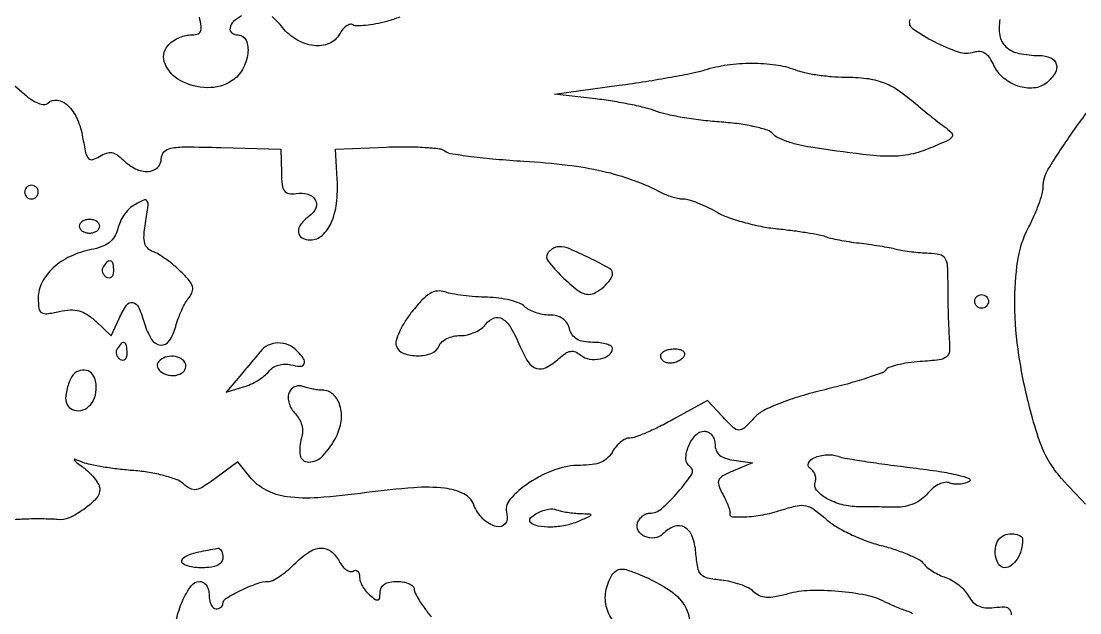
# Model space of a CAD drawing. Extents: x 0 to 5034, y 0 to 2560.
# Drawn here: x 4753.5 to 4908.4, y 1962.4 to 2049 of the extents above; entities that cross this region are included whole.
import ezdxf

# ---------------------------------------------------------------- set-up
doc = ezdxf.new("R2010")
doc.units = 0

msp = doc.modelspace()

# ---------------------------------------------------------------- linework, layer by layer
for points in [[(4785.75, 2049.781028, 0.074238), (4784.570552, 2048.972385, 0.16234), (4784.051779, 2048.022137, 0.283773), (4784.334469, 2047.304312, 0.161908), (4785.25, 2046.999294, -0.304233), (4786.406023, 2046.223201, -0.130876), (4786.655783, 2044.292026, -0.093597), (4785.887643, 2041.960863, -0.122051), (4784.365505, 2040.319919, -0.151849), (4780.742977, 2039.283561, -0.118675), (4776.767374, 2040.336887, -0.168946), (4774.547686, 2042.763837, -0.281829), (4774.930433, 2045.416177, -0.063488), (4775.579565, 2046.022442, -0.044287), (4776.442145, 2046.534752, -0.044529), (4777.374134, 2046.883884, -0.067459), (4778.230853, 2047, 0.058089), (4779.231419, 2047.116638, 0.220024), (4779.714642, 2047.495746, 0.154681), (4779.835129, 2048.217201, 0.026119), (4779.562673, 2049.606315, -0.044972)], [(4808.896366, 2049.611066, -0.024062), (4806.976927, 2048.993787, -0.017607), (4805.368615, 2048.620902, -0.022463), (4803.863398, 2048.396955, -0.021204), (4802.616341, 2048.321569, -0.143868), (4802.0271, 2048.483251, 0.200938), (4801.593248, 2048.551922, 0.093403), (4801.064461, 2048.312039, 0.069823), (4800.521061, 2047.804218, 0.047138), (4800.051428, 2047.096094, -0.17484), (4798.547865, 2045.741789, -0.127498), (4796.299857, 2045.440091, -0.10441), (4793.81523, 2046.286378, -0.088678), (4791.715446, 2048.103082, 0.037836), (4790.212323, 2049.696347, 0.116694)], [(4896.680679, 2049.269696, 0.089841), (4896.654303, 2046.927665, 0.166855), (4897.55261, 2045.27785, 0.134999), (4899.449672, 2044.306665, 0.05124), (4902.434259, 2044, -0.098798), (4904.107072, 2043.6662, -0.232242), (4904.925729, 2042.733715, -0.206809), (4904.735406, 2041.419081, -0.081789), (4903.512986, 2040.010777, -0.15236), (4901.654466, 2039.246106, -0.101595), (4899.350216, 2039.511241, -0.094812), (4897.202519, 2040.701643, -0.112495), (4895.798931, 2042.541952, 0.042409), (4895.18243, 2043.6382, 0.097717), (4894.512223, 2044.29978, 0.125657), (4893.756353, 2044.562152, 0.098171), (4892.889811, 2044.465027, -0.159276), (4890.628822, 2044.484398, -0.037562), (4887.102812, 2045.973315, -0.035313), (4883.969823, 2047.873696, -0.342908), (4883.548171, 2049.264935, -0.198416)], [(4751.440137, 2040.525478), (4753.970069, 2038.332303, 0.032403), (4755.042279, 2037.518159, 0.055117), (4756.042555, 2037.004339, 0.074635), (4756.865901, 2036.824184, 0.21337), (4757.403196, 2037.02276, -0.240342), (4758.791673, 2037.456396, -0.152277), (4760.335046, 2036.669975, -0.095813), (4761.695152, 2034.708407, -0.062044), (4762.490704, 2032.055025, 0.01178), (4762.93226, 2029.770504, 0.12692), (4763.352711, 2028.936551, 0.292512), (4763.960234, 2028.760417, 0.067926), (4764.9767, 2029.217522, -0.052094), (4765.963355, 2029.699196, -0.126697), (4766.763314, 2029.777852, -0.117205), (4767.541177, 2029.460482, -0.04119), (4768.467324, 2028.675533, 0.083465), (4770.236917, 2027.415265, 0.123022), (4772.09494, 2027.024102, 0.182626), (4773.446832, 2027.593423, 0.205559), (4774, 2028.882092, -0.188159), (4774.389324, 2029.880024, -0.161762), (4775.380217, 2030.429241, -0.04861), (4777.518228, 2030.61835, -0.004662), (4782.75, 2030.522876), (4791.5, 2030.281567), (4791.560969, 2026.890784, 0.020835), (4791.67039, 2025.058333, 0.127847), (4791.997136, 2024.17859, 0.208957), (4792.623283, 2023.795665, 0.06955), (4793.722379, 2023.79785, -0.101626), (4795.442733, 2023.691584, -0.197132), (4796.518108, 2022.868088, -0.238367), (4796.59052, 2021.662711, -0.133644), (4795.652775, 2020.488054, 0.06965), (4794.427193, 2019.298581, 0.179989), (4794.062739, 2018.141371, 0.261097), (4794.581121, 2017.317925, 0.125187), (4795.83102, 2017, 0.187554), (4797.537866, 2017.663595, 0.103971), (4798.858677, 2019.505907, 0.074318), (4799.635279, 2022.351371, 0.043508), (4799.745385, 2025.889184), (4799.5, 2030.278369), (4806.958977, 2030.588193, -0.011355), (4809.892496, 2030.643361, -0.015492), (4812.535194, 2030.551129, -0.01228), (4814.700321, 2030.354809, -0.145447), (4815.467533, 2030.026945, 0.135306), (4816.287285, 2029.657177, 0.006483), (4819.29066, 2029.228413, 0.010212), (4822.912816, 2028.834173, 0.007143), (4827.008556, 2028.531748, -0.014477), (4833.422256, 2027.963479, -0.026981), (4838.561575, 2027.07454, -0.031472), (4842.999458, 2025.759171, -0.031487), (4847.236431, 2023.897344, 0.028974), (4848.007883, 2023.553718, 0.021786), (4848.890606, 2023.263595, 0.022195), (4849.747523, 2023.063316, 0.046337), (4850.429271, 2023, -0.076702), (4851.200587, 2022.880977, -0.018201), (4852.429338, 2022.442714, -0.018304), (4853.819855, 2021.829055, -0.017153), (4855.19284, 2021.102855, 0.043555), (4856.852377, 2020.334188, 0.019019), (4859.166388, 2019.596334, 0.018652), (4861.698617, 2018.994507, 0.023662), (4864.075714, 2018.63835, -0.006662), (4866.317619, 2018.380001, -0.007731), (4868.442989, 2018.072865, -0.006984), (4870.231183, 2017.760486, -0.044904), (4871.113309, 2017.510014, 0.033992), (4871.901503, 2017.267535, 0.009513), (4873.162844, 2016.996754, 0.00955), (4874.604786, 2016.744271, 0.009911), (4876.037595, 2016.550502, -0.0066), (4877.509803, 2016.361325, -0.005486), (4879.070419, 2016.122317, -0.005542), (4880.495094, 2015.871857, -0.014907), (4881.5, 2015.652495, 0.021269), (4882.462211, 2015.455242, 0.009864), (4883.725708, 2015.277267, 0.009751), (4885.062233, 2015.142212, 0.013395), (4886.268368, 2015.076511, -0.047418), (4887.884614, 2014.877695, -0.211201), (4888.637178, 2014.325006, -0.119336), (4888.970713, 2013.180272, -0.01139), (4889.038669, 2010.25, 0.004098), (4889.056207, 2008.21166, 0.00327), (4889.107508, 2006.014063, 0.003305), (4889.181775, 2003.979652, 0.00833), (4889.270301, 2002.5, -0.036552), (4889.276339, 2000.695008, -0.212754), (4888.840198, 1999.875321, -0.136305), (4887.809217, 1999.449581, -0.012418), (4885.016428, 1999.181089, 0.017643), (4883.258905, 1998.993572, 0.023749), (4881.687361, 1998.692857, 0.022049), (4880.441766, 1998.333811, 0.174872), (4879.979514, 1997.966853, -0.170146), (4879.447528, 1997.536518, -0.007315), (4877.135841, 1996.748677, -0.011789), (4874.315562, 1995.906288, -0.008057), (4871.075957, 1995.077134, 0.013829), (4867.494501, 1994.116306, 0.021319), (4864.463727, 1993.070079, 0.023765), (4862.116523, 1992.014707, 0.087901), (4860.823915, 1991.04137, -0.016287), (4859.252604, 1989.461226, -0.202356), (4858.47639, 1989.172323, -0.183163), (4857.687146, 1989.51097, -0.012961), (4855.976245, 1991.25), (4853.87458, 1993.5), (4848.936768, 1990.75, -0.011556), (4846.938879, 1989.697059, -0.014053), (4845.019302, 1988.807812, -0.012633), (4843.377843, 1988.151337, -0.08903), (4842.534662, 1988, 0.112134), (4841.895938, 1987.85493, 0.055397), (4841.186084, 1987.4125, 0.050939), (4840.518088, 1986.764995, 0.051993), (4840, 1986, -0.082662), (4839.290665, 1985.079103, -0.087618), (4838.334208, 1984.459664, -0.06889), (4837.033119, 1984.110252, -0.03121), (4835.268567, 1984, 0.087711), (4831.586814, 1983.349132, 0.059623), (4827.782331, 1981.421113, 0.065387), (4824.995606, 1978.983145, 0.263024), (4824.547532, 1976.850239, -0.253179), (4824.276401, 1975.429766, -0.299164), (4822.994835, 1975.026474, -0.127807), (4821.024297, 1976.183009, -0.108569), (4819.719878, 1978.220201, 0.194674), (4818.259172, 1979.827109, 0.084134), (4815.430312, 1980.642433, 0.04739), (4810.924313, 1980.723683, 0.013728), (4804, 1980, -0.014133), (4796.902303, 1979.264002, -0.052376), (4792.409798, 1979.396991, -0.086275), (4789.318034, 1980.37502, -0.103158), (4786.954713, 1982.30217), (4785.17333, 1984.5), (4782.010615, 1982.163837, -0.0152), (4780.142476, 1980.869788, -0.100987), (4779.092939, 1980.457732, -0.165984), (4778.217489, 1980.59555, -0.060781), (4777.17395, 1981.319514, 0.093157), (4776.172929, 1981.922499, 0.024299), (4774.376098, 1982.493706, 0.023832), (4772.228327, 1982.954968, 0.022353), (4770, 1983.221838, -0.010647), (4767.747663, 1983.43825, -0.010958), (4765.528125, 1983.748764, -0.010746), (4763.617963, 1984.101101, -0.044924), (4762.5, 1984.439204, 0.005691), (4761.367373, 1984.881232, 0.616705), (4761.272692, 1984.793992, 0.16153), (4761.432259, 1984.560374, 0.002493), (4762.75, 1983.566339, -0.036902), (4763.610957, 1982.81871, -0.03855), (4764.339062, 1981.962821, -0.041607), (4764.844398, 1981.128659, -0.115892), (4765, 1980.466349, -0.192262), (4764.464518, 1979.125243, -0.047639), (4762.644152, 1977.542092, -0.04821), (4760.500325, 1976.302456, -0.141681), (4758.830434, 1976.056175, 0.025044), (4758.092831, 1976.11901, 0.005579), (4756.82793, 1976.149054, 0.00578), (4755.364515, 1976.150563, 0.005551), (4753.881669, 1976.118483, 0.026325), (4751.687303, 1975.93069, 0.165468)], [(4909.194483, 1978.33341, -0.013509), (4905.704074, 1982.068783, -0.047981), (4903.779183, 1984.716568, -0.051541), (4902.464858, 1987.584456, -0.017312), (4901.137028, 1992, -0.026496), (4899.463707, 2000.067558, -0.034884), (4898.849849, 2007.555872, -0.039701), (4899.28211, 2013.968287, -0.083199), (4900.815105, 2018.710162, 0.015632), (4901.651639, 2020.45331, 0.016652), (4902.358887, 2022.209354, 0.016452), (4902.865211, 2023.754431, 0.070728), (4903.002383, 2024.710162, -0.13783), (4903.753051, 2027.368004, -0.015623), (4907.214579, 2032.646321, -0.017463), (4911.015327, 2037.681312, -0.101209)], [(4883.909444, 1962.283187, 0.075987), (4883.233141, 1962.610852, -0.014526), (4882.45342, 1962.876649, -0.008584), (4881.538221, 1963.236631, -0.008585), (4880.636129, 1963.627729, -0.014556), (4879.896974, 1963.989685, 0.072273), (4877.099696, 1964.979747, 0.028337), (4873.036796, 1965.549083, 0.028529), (4868.86084, 1965.655685, 0.05954), (4865.648977, 1965.168746, -0.020865), (4863.778521, 1964.735372, -0.063295), (4862.47717, 1964.657808, -0.092055), (4861.488176, 1964.910848, -0.088057), (4860.638457, 1965.5044, 0.081219), (4859.886587, 1966.044939, 0.030614), (4858.689555, 1966.55107, 0.029347), (4857.294473, 1966.952439, 0.031577), (4855.89565, 1967.175779, -0.029704), (4853.916616, 1967.484163, -0.155925), (4852.975028, 1968.027453, -0.14173), (4852.475067, 1969.045443, -0.023095), (4852.189635, 1971.25, 0.068979), (4851.660259, 1973.6138, 0.176712), (4850.537141, 1974.926114, 0.221966), (4849.031722, 1975.041149, 0.106605), (4847.367217, 1973.967217, -0.166947), (4846.165272, 1973.379845, -0.134727), (4844.734885, 1973.587447, -0.15872), (4843.762359, 1974.452163, -0.227719), (4843.670131, 1975.582759, -0.068292), (4843.968095, 1976.124592, -0.062797), (4844.408462, 1976.583685, -0.0667), (4844.918263, 1976.894554, -0.103967), (4845.419898, 1977, 0.181377), (4847.154244, 1977.650543, 0.03377), (4849.601804, 1980.097239, 0.033257), (4851.591031, 1982.705423, 0.419882), (4851.35833, 1983.79733, -0.258122), (4850.742084, 1984.925864, -0.095235), (4851.106162, 1986.766287, -0.089653), (4852.154026, 1988.422792, -0.209992), (4853.467776, 1989, -0.124426), (4854.054506, 1988.851695, -0.101731), (4854.551893, 1988.434515, -0.090888), (4854.885026, 1987.808189, -0.07704), (4855, 1987.066422, 0.094617), (4855.170462, 1986.17369, 0.124491), (4855.65385, 1985.503775, 0.098222), (4856.497826, 1985.040273, 0.042879), (4857.75, 1984.759346), (4860.5, 1984.385848), (4857.709758, 1983.202375, 0.022802), (4856.137641, 1982.449259, 0.163425), (4855.568896, 1981.844199, 0.197379), (4855.537826, 1981.081946, 0.035612), (4856.128738, 1979.759451, -0.013515), (4856.580479, 1978.857594, -0.018191), (4856.936899, 1978.016839, -0.015419), (4857.181819, 1977.310443, -0.152544), (4857.181868, 1977, 0.486366), (4857.543982, 1976.473829, 0.032389), (4859.65825, 1976.478246, 0.032004), (4862.328115, 1976.829553, 0.031464), (4864.946923, 1977.51983, -0.0273), (4866.999074, 1978.079046, -0.107964), (4868.299604, 1978.074313, -0.103567), (4869.508235, 1977.527114, -0.024078), (4871.251426, 1976.118394, 0.048099), (4872.714, 1975.048199, 0.022181), (4874.795769, 1973.93454, 0.021729), (4877.105917, 1972.948514, 0.028119), (4879.304503, 1972.259394, -0.017791), (4881.367187, 1971.659346, -0.021004), (4883.2687, 1970.942146, -0.020405), (4884.804149, 1970.212744, -0.11023), (4885.503838, 1969.618771, 0.061839), (4886.047966, 1969.058614, 0.028956), (4886.872921, 1968.471541, 0.028151), (4887.820916, 1967.948326, 0.035188), (4888.7549, 1967.577792, -0.056354), (4889.693524, 1967.158717, -0.03814), (4890.655611, 1966.488081, -0.038337), (4891.496971, 1965.685787, -0.060355), (4892.06973, 1964.869709, 0.070657), (4892.71348, 1963.991365, 0.094137), (4893.522926, 1963.426206, 0.085639), (4894.543838, 1963.164503, 0.049071), (4895.818669, 1963.187433, -0.033367), (4897.387701, 1963.264911, -0.230013), (4898.056451, 1962.925604, -0.166287), (4898.326863, 1962.108368, -0.01623)], [(4776.22524, 1961.464484, -0.050846), (4777.084759, 1964.110057, -0.05068), (4778.357175, 1966.347874, -0.242734), (4779.62132, 1967, -0.143579), (4780.147069, 1966.845849, -0.099538), (4780.595013, 1966.4125, -0.084015), (4780.896837, 1965.764501, -0.067166), (4781, 1965, 0.048028), (4781.073693, 1964.234582, 0.068025), (4781.29375, 1963.5875, 0.088204), (4781.618118, 1963.151477, 0.191087), (4782, 1963, 0.073258), (4782.3827, 1963.056374, 0.087035), (4782.708542, 1963.220313, 0.099402), (4782.927851, 1963.463963, 0.131834), (4783.007802, 1963.75, -0.262501), (4783.452093, 1964.519141, -0.019688), (4785.657785, 1965.70752, -0.026158), (4788.010696, 1966.709289, -0.087776), (4789.65391, 1967, 0.120382), (4790.296869, 1967.157078, 0.027042), (4791.274757, 1967.734375, 0.026541), (4792.359869, 1968.543022, 0.022978), (4793.409091, 1969.5, -0.045547), (4795.528222, 1971.264607, -0.133791), (4797.304171, 1971.887498, -0.186047), (4798.785716, 1971.434781, -0.104112), (4800.01499, 1969.971992, 0.046669), (4800.500252, 1969.238813, 0.0693), (4801.060535, 1968.71215, 0.092842), (4801.604787, 1968.461921, 0.202545), (4802.050173, 1968.531009, -0.133461), (4802.410967, 1968.637975, -0.1904), (4802.720988, 1968.523602, -0.142724), (4802.930143, 1968.188162, -0.068608), (4803, 1967.681462, 0.083858), (4803.108181, 1967.040977, 0.043873), (4803.440625, 1966.301196, 0.042018), (4803.926046, 1965.582466, 0.050059), (4804.5, 1965, 0.020633), (4805.310961, 1964.381629, 0.217533), (4805.71069, 1964.308142, 0.304492), (4805.942264, 1964.565314, 0.035496), (4806, 1965.377555, -0.119747), (4806.168958, 1966.072918, -0.130336), (4806.635221, 1966.587756, -0.098039), (4807.41531, 1966.899516, -0.04622), (4808.5, 1967, -0.042293), (4809.457115, 1966.918896, -0.06191), (4810.265625, 1966.675217, -0.081314), (4810.813763, 1966.317138, -0.210493), (4811, 1965.894356, 0.11856), (4811.144862, 1965.292018, 0.019518), (4811.734375, 1964.24074, 0.020515), (4812.542832, 1963.036206, 0.016842), (4813.5, 1961.817631, -0.040307)], [(4840.322084, 1961.010969, -0.115876), (4839.16542, 1963.083736, -0.110446), (4839.022232, 1965.53857, -0.100998), (4839.922954, 1967.909577, -0.090714), (4840.538106, 1968.576156, -0.158252), (4841.242437, 1968.817932, -0.086988), (4842.255456, 1968.657805, -0.015598), (4844.051179, 1967.978801, -0.047322), (4848.486118, 1965.628776, -0.133044), (4850.793555, 1963.021251, -0.181928), (4851.08198, 1960.145575, -0.104784)]]:
    msp.add_lwpolyline(points, format="xyb")
for points in [[(4866.6849, 2041.922745, 0.038111), (4868.077654, 2041.508201, 0.01638), (4869.986553, 2041.160148, 0.016096), (4872.053246, 2040.920576, 0.020467), (4873.971451, 2040.839411, -0.029558), (4877.150628, 2040.646967, -0.059738), (4879.584508, 2040.05421, -0.059718), (4881.809797, 2038.902703, -0.029519), (4884.335462, 2036.959322, 0.005579), (4885.30971, 2036.132547, 0.003638), (4886.451667, 2035.199106, 0.003658), (4887.578779, 2034.304915, 0.006973), (4888.5, 2033.605458, -0.035225), (4889.60336, 2032.66496, -0.352121), (4889.669601, 2032.103154, -0.147135), (4889.053857, 2031.564344, -0.007096), (4886.528544, 2030.459264, -0.046985), (4883.590903, 2029.536355, -0.054144), (4880.670536, 2029.236498, -0.030341), (4876.611874, 2029.506907, -0.005275), (4869, 2030.562049, -0.022474), (4867.200945, 2030.914074, -0.02548), (4865.516056, 2031.415253, -0.025892), (4864.145426, 2031.981612, -0.112346), (4863.458913, 2032.522571, 0.146324), (4862.687557, 2033.050892, 0.021293), (4860.833254, 2033.558842, 0.02249), (4858.51842, 2033.979639, 0.017224), (4855.958913, 2034.237488, -0.012888), (4853.266046, 2034.485209, -0.011893), (4850.516056, 2034.876371, -0.011981), (4848.083555, 2035.341765, -0.038222), (4846.5, 2035.813296, 0.030756), (4844.942998, 2036.302318, 0.010336), (4842.61875, 2036.827338, 0.010239), (4840.017157, 2037.303461, 0.011543), (4837.5, 2037.651627), (4831.5, 2038.34079), (4841, 2039.638959, 0.004995), (4844.857064, 2040.205332, 0.005453), (4848.590625, 2040.833527, 0.005128), (4851.773063, 2041.438504, 0.026805), (4853.5, 2041.882611, -0.041997), (4856.777609, 2042.620238, -0.033606), (4860.389165, 2042.874297, -0.034493), (4863.856825, 2042.645398, -0.057716)], [(4754, 2024, 0.099038), (4754.076342, 2023.618362, 0.097945), (4754.29375, 2023.29375, 0.097945), (4754.618362, 2023.076342, 0.099038), (4755, 2023, 0.099038), (4755.381638, 2023.076342, 0.097945), (4755.70625, 2023.29375, 0.097945), (4755.923658, 2023.618362, 0.099038), (4756, 2024, 0.099038), (4755.923658, 2024.381638, 0.097945), (4755.70625, 2024.70625, 0.097945), (4755.381638, 2024.923658, 0.099038), (4755, 2025, 0.099038), (4754.618362, 2024.923658, 0.097945), (4754.29375, 2024.70625, 0.097945), (4754.076342, 2024.381638, 0.099038)], [(4769.861614, 2021.982363, 0.074269), (4769.190099, 2021.442839, 0.03929), (4768.527579, 2020.601688, 0.038026), (4767.972134, 2019.614722, 0.047707), (4767.620933, 2018.625811, -0.072945), (4767.151498, 2017.488762, -0.091704), (4766.401301, 2016.633531, -0.078467), (4765.297218, 2016.014181, -0.039753), (4763.759319, 2015.580026, 0.060065), (4760.678909, 2014.574005, 0.075966), (4758.187901, 2012.915886, 0.087627), (4756.566512, 2010.814005, 0.12115), (4756, 2008.510252, 0.030289), (4756.093559, 2006.96723, 0.222516), (4756.475254, 2006.357087, 0.180325), (4757.244411, 2006.187457, 0.019116), (4759.081839, 2006.517975, -0.039972), (4760.704717, 2006.740558, -0.080084), (4761.988576, 2006.607298, -0.081087), (4763.15525, 2006.079178, -0.041848), (4764.41382, 2005.080961), (4766.663963, 2002.967063), (4767.810543, 2005.483531, -0.038766), (4768.90331, 2007.460181, -0.304502), (4769.822626, 2007.845744, -0.248398), (4770.682047, 2007.149362, -0.029148), (4771.543203, 2004.75, 0.065284), (4772.565137, 2002.44113, 0.236385), (4773.887307, 2001.613166, 0.277547), (4775.171399, 2002.22751, 0.080615), (4776.108668, 2004.313933, -0.023175), (4776.484637, 2005.497124, -0.018906), (4776.992119, 2006.725352, -0.019309), (4777.546574, 2007.821644, -0.046501), (4778.059372, 2008.571539, 0.089315), (4778.533257, 2009.409723, 0.161437), (4778.545976, 2010.189938, 0.100743), (4778.055798, 2011.077429, 0.023013), (4776.878757, 2012.337231, 0.019556), (4775.843599, 2013.271513, 0.017509), (4774.700675, 2014.158728, 0.017846), (4773.617969, 2014.882718, 0.051079), (4772.804391, 2015.277368, -0.10448), (4772.012116, 2015.771632, -0.136497), (4771.579744, 2016.503689, -0.083936), (4771.472376, 2017.634056, -0.022028), (4771.685233, 2019.447744, 0.006683), (4772.071797, 2022.049305, 0.191757), (4771.910786, 2022.693919, 0.365446), (4771.421041, 2022.817083, 0.018555)], [(4762, 2019, 0.148195), (4762.115568, 2018.618646, 0.098894), (4762.440625, 2018.29375, 0.082425), (4762.926543, 2018.074694, 0.064853), (4763.5, 2018, 0.064853), (4764.073457, 2018.074694, 0.082425), (4764.559375, 2018.29375, 0.098894), (4764.884432, 2018.618646, 0.148195), (4765, 2019, 0.148195), (4764.884432, 2019.381354, 0.098894), (4764.559375, 2019.70625, 0.082425), (4764.073457, 2019.925306, 0.064853), (4763.5, 2020, 0.064853), (4762.926543, 2019.925306, 0.082425), (4762.440625, 2019.70625, 0.098894), (4762.115568, 2019.381354, 0.148195)], [(4830.501129, 2015.001827, 0.319335), (4830.573375, 2013.885465, 0.027286), (4832.612868, 2011.640073, 0.030853), (4834.948712, 2009.603056, 0.157635), (4836.55, 2009.031601, 0.141357), (4837.522645, 2009.280752, 0.048298), (4838.712648, 2010.145015, 0.048048), (4839.701566, 2011.206308, 0.164995), (4840, 2012.086059, 0.273148), (4839.571199, 2012.812419, 0.010325), (4836.668036, 2014.337041, 0.015934), (4833.754334, 2015.677055, 0.100131), (4832.157888, 2016, 0.082351), (4831.71447, 2015.92647, 0.053447), (4831.242275, 2015.706787, 0.052208), (4830.814189, 2015.383666, 0.066682)], [(4767, 2012.440983, -0.067432), (4766.925389, 2011.890269, -0.140899), (4766.701458, 2011.524436, -0.190788), (4766.36964, 2011.397824, -0.136093), (4765.983688, 2011.510081, -0.090427), (4765.639411, 2011.820631, -0.095498), (4765.434921, 2012.22714, -0.099685), (4765.401101, 2012.665803, -0.108373), (4765.542705, 2013.069098, -0.050477), (4766.13314, 2013.838655, -0.315493), (4766.592818, 2013.933879, -0.25701), (4766.914842, 2013.519563, -0.039415)], [(4810.663911, 2006.481713, 0.026977), (4809.618886, 2005.001014, 0.033838), (4808.823867, 2003.521197, 0.036015), (4808.348987, 2002.233648, 0.163369), (4808.382526, 2001.445537, 0.217217), (4809.455236, 2000.391537, 0.089618), (4811.508612, 2000.03895, 0.089205), (4813.563394, 2000.42698, 0.213092), (4814.638374, 2001.5, -0.125314), (4815.044642, 2002.07424, -0.06412), (4815.788895, 2002.559375, -0.057547), (4816.735313, 2002.88846, -0.054973), (4817.746746, 2003, 0.057555), (4818.80517, 2003.122241, 0.046538), (4819.890522, 2003.485503, 0.048199), (4820.840448, 2004.019733, 0.082888), (4821.488054, 2004.652775, -0.141007), (4822.673358, 2005.571286, -0.243018), (4823.8862, 2005.452409, -0.120309), (4825.142591, 2004.12211, -0.030406), (4826.464125, 2001.431619, 0.042693), (4827.66519, 1999.130846, 0.176526), (4828.889522, 1998.190609, 0.204229), (4830.312051, 1998.32971, 0.058861), (4832.152502, 1999.638012, -0.035569), (4833.113994, 2000.391121, -0.111385), (4833.8744, 2000.687362, -0.140522), (4834.582064, 2000.595147, -0.071102), (4835.354494, 2000.120759, 0.134718), (4836.628217, 1999.544446, 0.091824), (4838.226231, 1999.586095, 0.10653), (4839.524899, 2000.168305, 0.238654), (4840, 2001.106989, 0.265992), (4839.803219, 2001.450718, 0.057705), (4839.15301, 2001.737678, 0.045786), (4838.221337, 2001.935121, 0.02934), (4837.116631, 2002, -0.041839), (4835.762454, 2002.113512, -0.091163), (4834.786478, 2002.468756, -0.111474), (4834.122574, 2003.090898, -0.085218), (4833.710251, 2004, 0.082373), (4833.328447, 2004.854614, 0.096596), (4832.706947, 2005.486486, 0.089581), (4831.853078, 2005.870256, 0.061003), (4830.79362, 2006, -0.045576), (4829.785324, 2006.092098, -0.037059), (4828.735447, 2006.367188, -0.038406), (4827.799928, 2006.770591, -0.075351), (4827.148326, 2007.25, 0.106442), (4826.390001, 2007.738896, 0.029551), (4825.031073, 2008.161459, 0.028417), (4823.397334, 2008.468164, 0.026389), (4821.698326, 2008.597519, -0.013426), (4819.944279, 2008.685425, -0.01231), (4818.145758, 2008.868685, -0.012418), (4816.549321, 2009.111593, -0.038965), (4815.5, 2009.383695, 0.107655), (4814.380877, 2009.51538, 0.111234), (4813.322929, 2009.166064, 0.070069), (4812.16257, 2008.227, 0.020499)], [(4895, 2008, -0.099038), (4894.923658, 2007.618362, -0.097945), (4894.70625, 2007.29375, -0.097945), (4894.381638, 2007.076342, -0.099038), (4894, 2007, -0.099038), (4893.618362, 2007.076342, -0.097945), (4893.29375, 2007.29375, -0.097945), (4893.076342, 2007.618362, -0.099038), (4893, 2008, -0.099038), (4893.076342, 2008.381638, -0.097945), (4893.29375, 2008.70625, -0.097945), (4893.618362, 2008.923658, -0.099038), (4894, 2009, -0.099038), (4894.381638, 2008.923658, -0.097945), (4894.70625, 2008.70625, -0.097945), (4894.923658, 2008.381638, -0.099038)], [(4767.542705, 2001.069098, 0.108373), (4767.401101, 2000.665803, 0.099685), (4767.434921, 2000.22714, 0.095498), (4767.639411, 1999.820631, 0.090427), (4767.983688, 1999.510081, 0.136093), (4768.36964, 1999.397824, 0.190788), (4768.701458, 1999.524436, 0.140899), (4768.925389, 1999.890269, 0.067432), (4769, 2000.440983, 0.039415), (4768.914842, 2001.519563, 0.25701), (4768.592818, 2001.933879, 0.315493), (4768.13314, 2001.838655, 0.050477)], [(4788.5, 2000.671132, -0.004109), (4787.981789, 2000.032753, -0.001338), (4787.20625, 1999.098364, -0.001333), (4786.339046, 1998.064818, -0.001502), (4785.5, 1997.076269), (4783.5, 1994.734199), (4786, 1995.468074, 0.037043), (4787.045453, 1995.861087, 0.028627), (4788.119379, 1996.435111, 0.029344), (4789.064503, 1997.091161, 0.059509), (4789.70427, 1997.729565, -0.082847), (4790.329797, 1998.298315, -0.069146), (4791.14532, 1998.676785, -0.067347), (4792.054724, 1998.825354, -0.070925), (4792.95427, 1998.72221, 0.04949), (4794.346608, 1998.501971, 0.32094), (4794.913518, 1998.859872, 0.259939), (4794.821946, 1999.606322, 0.038697), (4793.8, 2000.8, 0.099746), (4792.532589, 2001.642311, 0.103376), (4791.054217, 2001.913943, 0.106599), (4789.62684, 2001.569619, 0.112481)], [(4847, 2000, 0.142666), (4847.111069, 1999.61866, 0.09965), (4847.423289, 1999.29375, 0.08433), (4847.890182, 1999.074854, 0.067639), (4848.440983, 1999, 0.061875), (4849.038022, 1999.074167, 0.051278), (4849.640225, 1999.29375, 0.053305), (4850.157656, 1999.617164, 0.08825), (4850.5, 2000, 0.202618), (4850.558599, 2000.378123, 0.181468), (4850.33165, 2000.70625, 0.104212), (4849.804599, 2000.928459, 0.047867), (4849.059017, 2001, 0.0466), (4848.270941, 2000.926392, 0.066561), (4847.604836, 2000.70625, 0.086673), (4847.155423, 2000.381985, 0.195654)], [(4773.495635, 1998.992937, 0.297796), (4773.516867, 1998.153619, 0.139875), (4774.392312, 1997.433007, 0.101471), (4775.764834, 1997.142627, 0.140875), (4776.968425, 1997.480485, 0.086192), (4777.331173, 1997.802209, 0.093967), (4777.551012, 1998.218446, 0.100284), (4777.595054, 1998.663497, 0.113563), (4777.457295, 1999.069098, 0.156901), (4776.666002, 1999.743695, 0.10385), (4775.483348, 1999.968366, 0.102435), (4774.296528, 1999.698754, 0.148498)], [(4760.606989, 1996.418213, 0.042697), (4760.057861, 1994.516201, 0.119808), (4760.1167, 1993.140838, 0.189109), (4760.751529, 1992.314436, 0.136324), (4761.883369, 1992, 0.158893), (4763.133972, 1992.407718, 0.11997), (4764.072647, 1993.518327, 0.103661), (4764.483841, 1995.087308, 0.093847), (4764.25391, 1996.75, 0.162042), (4763.560887, 1997.669516, 0.17536), (4762.478998, 1997.953227, 0.154726), (4761.361648, 1997.483786, 0.12556)], [(4792.671532, 1994.586409, 0.104222), (4792.559872, 1993.888788, 0.062423), (4792.705504, 1993.058659, 0.058486), (4793.071078, 1992.229346, 0.063427), (4793.610851, 1991.532006, -0.068757), (4794.184773, 1990.774064, -0.065684), (4794.542574, 1989.877262, -0.06634), (4794.65327, 1988.926897, -0.072828), (4794.503814, 1988.012016, 0.118687), (4794.323541, 1985.479476, 0.373246), (4795.535153, 1984.477194, 0.199578), (4797.628752, 1985.40541, 0.07068), (4799.567336, 1988.130213, 0.08551), (4800.310187, 1990.476318, 0.105923), (4800.138849, 1992.755933, 0.135781), (4799.128445, 1994.382004, 0.188407), (4797.546604, 1995, -0.031359), (4796.912265, 1995.039824, -0.01718), (4796.143096, 1995.163757, -0.017065), (4795.367775, 1995.343852, -0.026017), (4794.71083, 1995.557471, 0.104357), (4794.111628, 1995.653215, 0.099045), (4793.512529, 1995.502178, 0.096607), (4793.006054, 1995.127424, 0.093963)], [(4884, 1983.631783, -0.007893), (4887.854897, 1983.104002, -0.021218), (4890.569785, 1982.569815, -0.034295), (4892.161443, 1982.068246, -0.612616), (4892.202113, 1981.653172, -0.073291), (4891.592163, 1981.378694, -0.048125), (4890.833122, 1981.24029, -0.047574), (4890.049331, 1981.248828, -0.065202), (4889.364283, 1981.413706, 0.125617), (4888.628841, 1981.499761, 0.075529), (4887.780561, 1981.251958, 0.064266), (4886.914288, 1980.704805, 0.049651), (4886.12819, 1979.909981, -0.062948), (4885.221314, 1979.040398, -0.056503), (4884.094254, 1978.386389, -0.054892), (4882.816698, 1977.986664, -0.052838), (4881.46602, 1977.867522, 0.000677), (4880.148316, 1977.888928, 0.00045), (4878.636893, 1977.910077, 0.000452), (4877.169615, 1977.92796, 0.000884), (4876, 1977.93909, -0.061229), (4873.558026, 1978.258481, -0.06549), (4871.325156, 1979.15849, -0.084278), (4869.858318, 1980.349776, -0.278628), (4869.648007, 1981.525104, 0.1), (4869.739841, 1982.069653, 0.081388), (4869.625182, 1982.651135, 0.07916), (4869.325911, 1983.17982, 0.086247), (4868.88455, 1983.571352, -0.394691), (4868.676574, 1984.336562, -0.172309), (4869.522823, 1985.114031, -0.08211), (4871.318994, 1985.549673, -0.105308), (4873, 1985.320062, 0.045076), (4874.009106, 1985.05647, 0.00328), (4876.85, 1984.601353, 0.004564), (4880.251992, 1984.110958, 0.003438)], [(4835.331787, 1976.936614, -0.006336), (4836.700929, 1976.879215, -0.482074), (4836.812415, 1976.722329, -0.220262), (4836.622923, 1976.503729, -0.003142), (4835, 1975.78535, -0.053641), (4833.103671, 1975.191972, -0.044272), (4830.996357, 1974.964365, -0.045996), (4829.120961, 1975.101177, -0.152434), (4828.02896, 1975.652153, -0.421636), (4828.027046, 1976.304376, -0.081585), (4829.101308, 1977.059825, -0.061437), (4830.628563, 1977.578444, -0.140122), (4831.831787, 1977.489496, 0.034541), (4832.493758, 1977.296871, 0.014361), (4833.409275, 1977.12517, 0.014129), (4834.404075, 1976.996714, 0.017735)], [(4900, 1973.081787, -0.070098), (4899.792823, 1971.61129, -0.072237), (4899.187854, 1970.271585, -0.083782), (4898.332001, 1969.325864, -0.168587), (4897.393011, 1969, -0.251229), (4896.53794, 1969.458582, -0.105433), (4896.043094, 1970.711446, -0.091355), (4896.067345, 1972.214752, -0.147829), (4896.666667, 1973.333333, -0.126573), (4897.550808, 1973.855642, -0.089515), (4898.703112, 1973.975022, -0.110621), (4899.647257, 1973.68744, -0.269983)], [(4783, 1970.5, -0.152103), (4782.797909, 1969.851045, -0.12651), (4782.25, 1969.375, -0.082504), (4781.322075, 1969.088963, -0.033607), (4780, 1969, -0.029382), (4778.850612, 1969.067601, -0.045844), (4777.88125, 1969.273319, -0.057801), (4777.204838, 1969.572321, -0.265783), (4777, 1969.930449, -0.225941), (4777.258519, 1970.473338, -0.082463), (4778.0176, 1970.905345, -0.036825), (4779.468234, 1971.321276, -0.006499), (4782.25, 1971.863818, -0.206235), (4782.535554, 1971.797816, -0.108952), (4782.779688, 1971.519372, -0.077294), (4782.945025, 1971.064319, -0.048595)]]:
    msp.add_lwpolyline(points, format="xyb", close=True)

doc.saveas('drawing.dxf')
